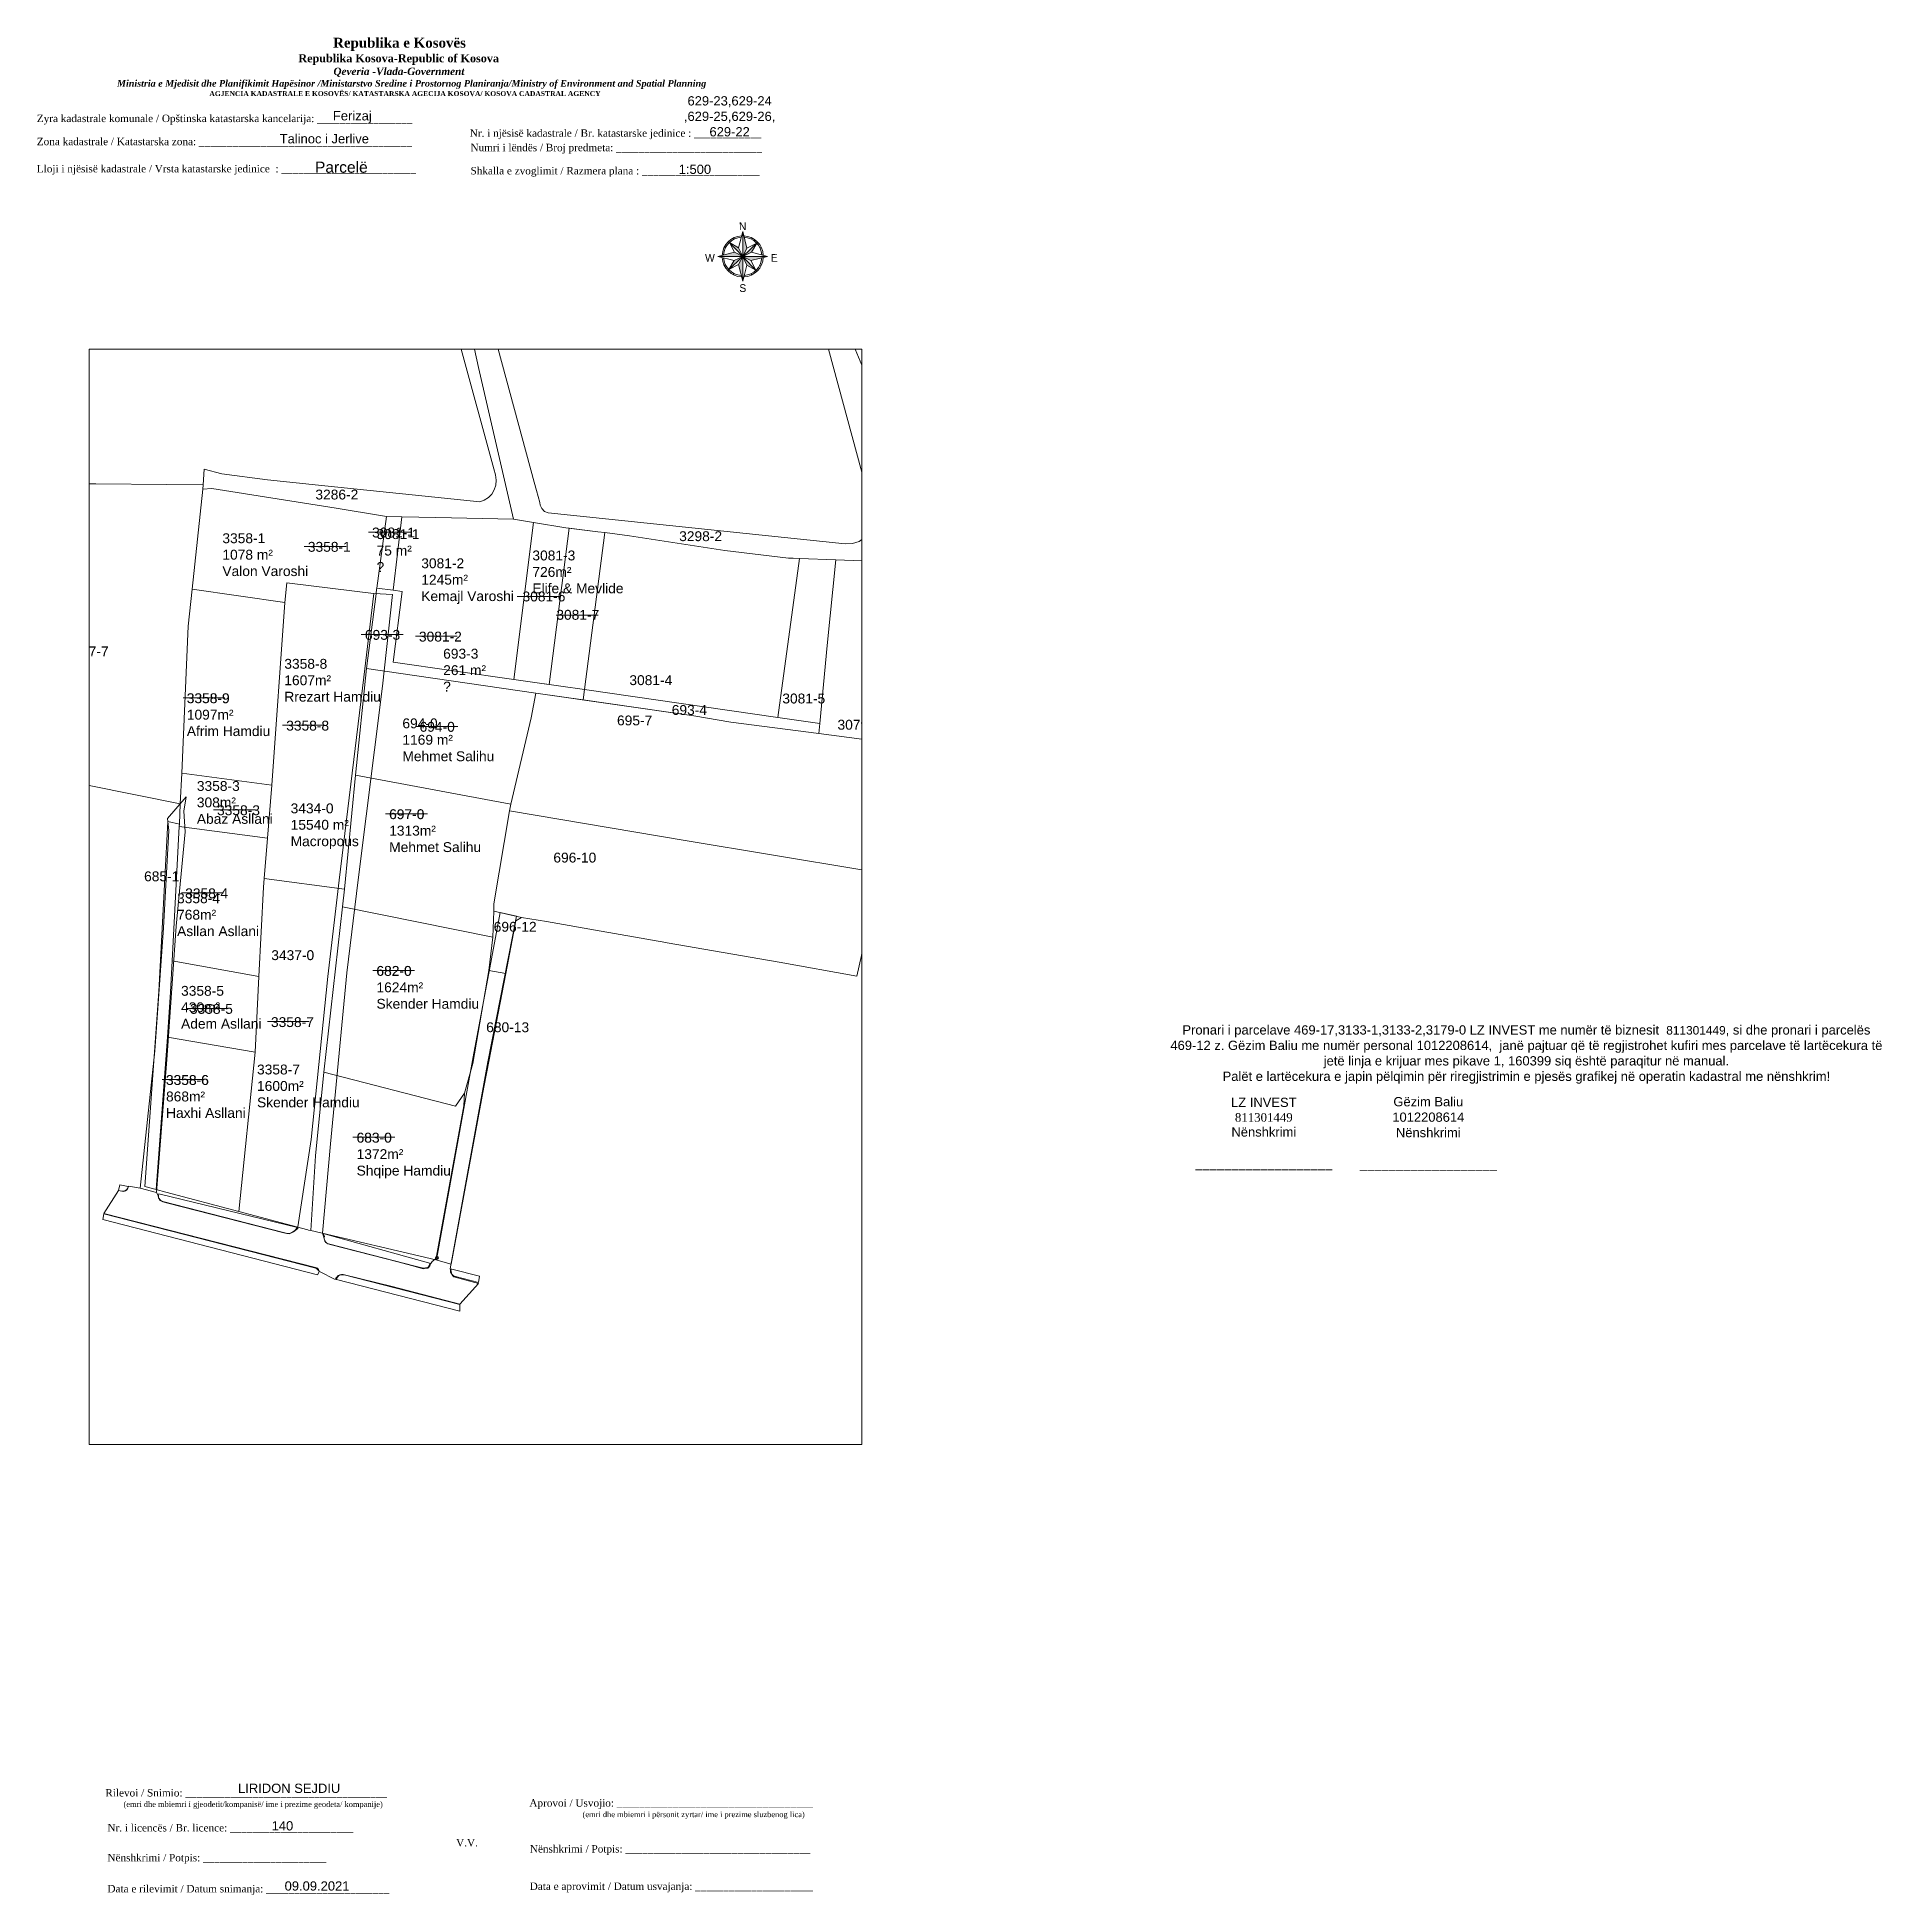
# Paper-space layout 'Kataster' of a CAD drawing. Header units: metres. Extents: x -14 to 483, y -121 to 380.
# The model-space entities are those that its viewports show. They can reach past a viewport. Long polylines and large blocks are cut down to what shows.
import ezdxf
from ezdxf.enums import TextEntityAlignment as Align

# ---------------------------------------------------------------- set-up
doc = ezdxf.new("R2010")
doc.units = ezdxf.units.M
doc.header["$PDMODE"] = 32
doc.header["$PDSIZE"] = 0.75
doc.layers.get('0').update_dxf_attribs({"lineweight": 0})
for name, color, linetype, lineweight in [('Asfallt', 97, 'Continuous', 0), ('bashkimi symbol', 1, 'Continuous', 0), ('Korniza e jashtme', 7, 'Continuous', 0), ('Ndarjet', 1, 'Continuous', 0), ('nr Parcela baze', 7, 'Continuous', 0), ('Nr Parceles Baze', 7, 'Continuous', 0), ('Nr-Kojshi', 251, 'Continuous', 0), ('Nr-Ri', 1, 'Continuous', 0), ('Parc-Kojshi', 251, 'Continuous', 0), ('Parc-Re', 1, 'Continuous', 0), ('Parcela Baze', 7, 'Continuous', 0), ('ParcRePo', 1, 'Continuous', 0), ('rruge e paasfaltuar', 44, 'Continuous', 0), ('trotuar', 155, 'Continuous', 0)]:
    doc.layers.add(name, color=color, linetype=linetype, lineweight=lineweight)
doc.styles.add('North Arrow Text', font='BOD_R.TTF', dxfattribs={"height": 0.1})
doc.styles.get("Standard").update_dxf_attribs({"font": 'arial.ttf'})

# ---------------------------------------------------------------- blocks, each defined once
blk = doc.blocks.new('*U58')
at = {"linetype": 'ByBlock', "lineweight": -2}
h = blk.add_hatch(color=0, dxfattribs=at)
h.paths.add_polyline_path([(0, 263), (0, 0), (45, 87)])
h.paths.add_polyline_path([(148, 140), (0, 0), (92, 44)])
h.paths.add_polyline_path([(263, 0), (0, 0), (87, -45)])
h.paths.add_polyline_path([(0, 0), (44, -92), (140, -148)])
h.paths.add_polyline_path([(0, 0), (-45, -87), (0, -263)])
h.paths.add_polyline_path([(0, 0), (-92, -44), (-148, -140)])
h.paths.add_polyline_path([(-87, 45), (-263, 0), (0, 0)])
h.paths.add_polyline_path([(-44, 92), (-140, 148), (0, 0)])
at = {"color": 0, "linetype": 'ByBlock', "lineweight": -2}
for points in [[(0, 263), (-44, 92)], [(0, 263), (0, -263)], [(0, 263), (45, 87)], [(-263, 0), (-87, 45)], [(263, 0), (-263, 0)], [(-194, 101), (-181, 94)], [(0, 0), (-150, 159)], [(-140, 148), (-87, 45)], [(-140, 148), (-44, 92)], [(-95, 197), (-89, 184)], [(-87, 45), (0, 0)], [(-44, 92), (0, 0)], [(0, 0), (159, 150)], [(45, 87), (0, 0)], [(92, 44), (0, 0)], [(148, 140), (45, 87)], [(263, 0), (87, -45)], [(148, 140), (92, 44)], [(263, 0), (92, 44)], [(101, 194), (94, 181)], [(197, 95), (184, 89)], [(-263, 0), (-92, -44)], [(-197, -95), (-184, -89)], [(0, 0), (-159, -150)], [(-148, -140), (-92, -44)], [(-148, -140), (-45, -87)], [(-94, -181), (-101, -194)], [(-92, -44), (0, 0)], [(0, 0), (-45, -87)], [(0, -263), (-45, -87)], [(0, 0), (150, -159)], [(0, 0), (87, -45)], [(0, 0), (44, -92)], [(0, -263), (44, -92)], [(140, -148), (44, -92)], [(140, -148), (87, -45)], [(89, -184), (95, -197)], [(181, -94), (194, -101)]]:
    blk.add_lwpolyline(points, dxfattribs=at)
for radius, start, end in [(219, 93.0885, 177.0985), (204, 94.437, 175.7501), (219, 3.0885, 87.0985), (204, 4.437, 85.7501), (219, 183.0885, 267.0985), (204, 184.437, 265.7501), (219, 273.0885, 357.0985), (204, 274.437, 355.7501)]:
    blk.add_arc((0, 0), radius, start, end, dxfattribs=at)
at = {"color": 0, "linetype": 'ByBlock', "lineweight": -2, "style": 'North Arrow Text'}
for s, p in [('N', (0, 254)), ('W', (-348, -82)), ('E', (335, -81)), ('S', (1, -402))]:
    blk.add_text(s, height=81.9, rotation=0.0935, dxfattribs=at).set_placement(p, align=Align.BOTTOM_CENTER)

msp = doc.modelspace()

# ---------------------------------------------------------------- linework, layer by layer
at = {"layer": 'Asfallt'}
msp.add_polyline3d([(7511434.83, 4692170.93, 619.56), (7511430.12, 4692165.66, 619.74), (7511412.95, 4692170.13, 619.83), (7511400.9, 4692173.11, 619.88), (7511400.53, 4692173.2, 619.91), (7511400.12, 4692173.2, 619.93), (7511399.75, 4692173.12, 619.94), (7511399.31, 4692172.88, 619.9), (7511399.01, 4692172.56, 619.85), (7511398.71, 4692172.21, 619.83), (7511398.55, 4692171.92, 619.79), (7511394.54, 4692173.93, 619.87), (7511394.35, 4692174.42, 619.92), (7511394.06, 4692174.74, 619.96), (7511393.54, 4692174.92, 619.95), (7511339.94, 4692188.61, 620.4), (7511343.63, 4692194.45, 620.3), (7511344.47, 4692194.28, 620.29), (7511344.9, 4692194.21, 620.29), (7511345.38, 4692194.37, 620.29), (7511345.73, 4692194.61, 620.29), (7511346.04, 4692195.07, 620.28), (7511346.23, 4692195.52, 620.27), (7511349.11, 4692195.04, 620.12), (7511353.26, 4692193.96, 620.16), (7511353.69, 4692193.16, 620.23), (7511353.81, 4692192.59, 620.2), (7511354.18, 4692191.92, 620.19), (7511354.91, 4692191.56, 620.16), (7511356.16, 4692191.22, 620.19), (7511385.57, 4692183.76, 619.96), (7511386.31, 4692183.57, 619.98), (7511386.85, 4692183.51, 619.96), (7511387.47, 4692183.74, 619.96), (7511387.97, 4692184.02, 619.95), (7511388.36, 4692184.23, 619.89), (7511388.74, 4692184.62, 619.81), (7511389.04, 4692184.83, 619.83), (7511389.04, 4692185.05, 619.84), (7511389.1, 4692185.26, 619.84), (7511392.43, 4692207.42, 619.8), (7511396.66, 4692248.73, 619.85), (7511399.58, 4692273.15, 619.92), (7511405.78, 4692324.59, 619.92), (7511408.3, 4692345.79, 619.96), (7511413.09, 4692345.49, 619.99), (7511410.51, 4692322.29, 620.02), (7511404.4, 4692273.17, 619.96), (7511401.49, 4692249.65, 619.89), (7511397.33, 4692206.25, 619.85), (7511395.37, 4692183.62, 619.84), (7511395.63, 4692182.62, 619.89), (7511395.91, 4692181.59, 619.9), (7511396.19, 4692181.27, 619.92), (7511396.71, 4692180.91, 619.92), (7511397.26, 4692180.8, 619.88), (7511414.77, 4692176.27, 619.77), (7511418.85, 4692175.22, 619.73), (7511420.84, 4692174.64, 619.66), (7511421.53, 4692174.76, 619.63), (7511422, 4692174.81, 619.61), (7511422.25, 4692175.07, 619.63), (7511422.51, 4692175.39, 619.62), (7511422.61, 4692175.6, 619.69), (7511422.82, 4692175.95, 619.55), (7511423.13, 4692176.49, 619.53), (7511424.32, 4692177.37, 619.53), (7511433.51, 4692228.3, 619.41), (7511440.37, 4692264.9, 619.37), (7511444.53, 4692263.99, 619.5), (7511437.21, 4692227.1, 619.55), (7511427.72, 4692174.57, 619.57), (7511427.75, 4692174.29, 619.56), (7511427.81, 4692173.73, 619.65), (7511428.07, 4692173.28, 619.63), (7511428.33, 4692172.87, 619.65), (7511428.58, 4692172.6, 619.64)], close=True, dxfattribs=at)
msp.add_point((7511424.32, 4692177.37, 619.53), dxfattribs=at)
at = {"layer": 'bashkimi symbol', "flags": 128}
for points in [[(7511406.99, 4692361.35), (7511417.61, 4692361.35)], [(7511390.71, 4692357.72), (7511401.33, 4692357.72)], [(7511444.64, 4692344.99), (7511455.25, 4692344.99)], [(7511454.57, 4692340.3), (7511465.19, 4692340.3)], [(7511405.17, 4692335.41), (7511415.79, 4692335.41)], [(7511418.86, 4692334.97), (7511429.48, 4692334.97)], [(7511360, 4692319.35), (7511370.61, 4692319.35)], [(7511419.02, 4692312.1), (7511429.64, 4692312.1)], [(7511367.7, 4692290.96), (7511378.32, 4692290.96)], [(7511411.29, 4692289.96), (7511421.91, 4692289.96)], [(7511359.62, 4692269.91), (7511370.23, 4692269.91)], [(7511408.07, 4692250.24), (7511418.68, 4692250.24)], [(7511360.83, 4692240.61), (7511371.45, 4692240.61)], [(7511381.36, 4692237.26), (7511391.97, 4692237.26)], [(7511354.72, 4692222.59), (7511365.34, 4692222.59)], [(7511403.04, 4692207.98), (7511413.66, 4692207.98)]]:
    msp.add_lwpolyline(points, dxfattribs=at)
at = {"layer": 'bashkimi symbol', "elevation": -619.81, "flags": 128}
msp.add_lwpolyline([(7511385.22, 4692312.4), (7511395.83, 4692312.4)], dxfattribs=at)
at = {"layer": 'Ndarjet', "flags": 128}
msp.add_lwpolyline([(7511461.72, 4692321.41), (7511461.39, 4692318.82)], dxfattribs=at)
at = {"layer": 'Parc-Kojshi', "flags": 128}
for points in [[(7511563.64, 4692352.88), (7511525.4, 4692354.28), (7511516.22, 4692354.63), (7511514.57, 4692354.69), (7511513.4, 4692354.73), (7511497.29, 4692356.64), (7511473.17, 4692360.4), (7511466.85, 4692361.2), (7511465.09, 4692361.42), (7511457.83, 4692362.34), (7511456.97, 4692362.45), (7511448.83, 4692363.77), (7511443.74, 4692364.6), (7511434.9, 4692403.06), (7511430.57, 4692422.81)], [(7511524.26, 4692421.7), (7511537.36, 4692391.24)], [(7511430.34, 4692442.71), (7511448.97, 4692373.99), (7511449.54, 4692371.88), (7511449.96, 4692370.32), (7511450.37, 4692368.8), (7511450.53, 4692368.2), (7511450.92, 4692367.29), (7511451.63, 4692366.58), (7511452.54, 4692366.19), (7511527.81, 4692358.34), (7511529.61, 4692358.41), (7511531.34, 4692358.97), (7511532.82, 4692359.96), (7511533.97, 4692361.31)], [(7511534.76, 4692366.51), (7511508.37, 4692463.86)], [(7511365.31, 4692377.26), (7511369.79, 4692376.08), (7511381.38, 4692374.62), (7511395.94, 4692373.1), (7511426.25, 4692369.94), (7511435.22, 4692369), (7511436.29, 4692369.39), (7511437.36, 4692370.09), (7511438.22, 4692370.98), (7511438.86, 4692372.06), (7511439.24, 4692373.25), (7511439.34, 4692374.49), (7511439.14, 4692375.87), (7511438.71, 4692377.4), (7511421.67, 4692440.29)], [(7511430.57, 4692422.81), (7511434.9, 4692403.06), (7511443.74, 4692364.6), (7511424.06, 4692365), (7511415.47, 4692365.18), (7511411.58, 4692365.25), (7511410.53, 4692365.42), (7511398.76, 4692367.39), (7511367.25, 4692372.38), (7511365, 4692372.24), (7511365.06, 4692373.28), (7511365.31, 4692377.26)], [(7511359.3, 4692292.47), (7511330.19, 4692298.37), (7511328.18, 4692300.82), (7511327.72, 4692303.79), (7511330.32, 4692345.55), (7511331.15, 4692358.74), (7511331.87, 4692373.61), (7511337.89, 4692373.55), (7511355.91, 4692373.37), (7511365.06, 4692373.28), (7511365, 4692372.24), (7511362.31, 4692346.91), (7511361.31, 4692337.48), (7511359.65, 4692300.23), (7511359.3, 4692292.47)], [(7511497.29, 4692356.64), (7511513.4, 4692354.73), (7511514.57, 4692354.69), (7511516.22, 4692354.63), (7511510.7, 4692314.38), (7511510.7, 4692314.37), (7511461.72, 4692321.41), (7511466.85, 4692361.2), (7511473.17, 4692360.4), (7511497.29, 4692356.64)], [(7511525.4, 4692354.28), (7511523.21, 4692332.57), (7511521.34, 4692312.84), (7511510.7, 4692314.37), (7511510.7, 4692314.38), (7511516.22, 4692354.63), (7511525.4, 4692354.28)], [(7511544.23, 4692307.25), (7511521.1, 4692310.25), (7511521.34, 4692312.84), (7511523.21, 4692332.57), (7511525.4, 4692354.28), (7511563.64, 4692352.88), (7511552.81, 4692304.73), (7511544.23, 4692307.25)], [(7511632.17, 4692283.22), (7511630.14, 4692283.7), (7511576.39, 4692296.18), (7511570.36, 4692297.39), (7511541.51, 4692303.58), (7511540.66, 4692298.99), (7511536.08, 4692275.04), (7511487.23, 4692283.19), (7511442.75, 4692290.68), (7511443.03, 4692292.38), (7511448.2, 4692314.28), (7511449.4, 4692320.55), (7511489.45, 4692314.77), (7511498.81, 4692313.15), (7511521.1, 4692310.25), (7511544.23, 4692307.25), (7511552.81, 4692304.73), (7511570.9, 4692299.42), (7511573.25, 4692298.73), (7511576.4, 4692297.81), (7511584.01, 4692295.58), (7511632.38, 4692286.2), (7511632.17, 4692283.22)], [(7511445.72, 4692263.63), (7511438.72, 4692265.22), (7511438.79, 4692267.09), (7511442.75, 4692290.68), (7511487.23, 4692283.19), (7511536.08, 4692275.04), (7511531.91, 4692254.02), (7511530.78, 4692248.79), (7511511.1, 4692252.37), (7511482.67, 4692257.27), (7511482.31, 4692257.33), (7511465.96, 4692260.2), (7511452.09, 4692262.62), (7511445.72, 4692263.63)], [(7511350.27, 4692195.45), (7511353.82, 4692244.9), (7511356.1, 4692287.96), (7511359.07, 4692287.34), (7511359.04, 4692286.71), (7511357.26, 4692252.69), (7511356.85, 4692244.71), (7511356.02, 4692233.29), (7511353.22, 4692194.68), (7511350.27, 4692195.45)], [(7511438.72, 4692265.22), (7511445.72, 4692263.63), (7511444.33, 4692262.77), (7511441.78, 4692249.47), (7511437.47, 4692250.21), (7511438.48, 4692258.63), (7511438.72, 4692265.22)], [(7511424.05, 4692176.88), (7511428.64, 4692201.97), (7511431.17, 4692215.91), (7511431.29, 4692219.14), (7511433.45, 4692226.69), (7511437.47, 4692250.21), (7511441.78, 4692249.47), (7511436.96, 4692224.54), (7511436.2, 4692220.62), (7511427.9, 4692175.82), (7511424.05, 4692176.88)]]:
    msp.add_lwpolyline(points, dxfattribs=at)
msp.add_lwpolyline([(7511461.72, 4692321.41), (7511461.39, 4692318.82), (7511489.45, 4692314.77), (7511498.81, 4692313.15), (7511521.1, 4692310.25), (7511521.34, 4692312.84), (7511510.7, 4692314.37)], close=True, dxfattribs=at)
at = {"layer": 'Parcela Baze', "flags": 128}
for points in [[(7511409.08, 4692347.16), (7511409.07, 4692347.1), (7511409.05, 4692346.92), (7511408.89, 4692345.69), (7511386.29, 4692348.44), (7511385.76, 4692343.5), (7511362.31, 4692346.91), (7511365, 4692372.24), (7511367.25, 4692372.38), (7511398.76, 4692367.39), (7511410.53, 4692365.42), (7511411.58, 4692365.25), (7511409.08, 4692347.16)], [(7511409.08, 4692347.16), (7511411.58, 4692365.25), (7511415.47, 4692365.18), (7511413.27, 4692346.62), (7511409.08, 4692347.16)], [(7511413.21, 4692328.4), (7511415.53, 4692346.32), (7511413.27, 4692346.62), (7511415.47, 4692365.18), (7511424.06, 4692365), (7511443.74, 4692364.6), (7511448.83, 4692363.77), (7511443.84, 4692323.97), (7511413.21, 4692328.4)], [(7511461.72, 4692321.41), (7511449.77, 4692323.12), (7511443.84, 4692323.97), (7511448.83, 4692363.77), (7511456.97, 4692362.45), (7511465.09, 4692361.42), (7511466.85, 4692361.2), (7511461.72, 4692321.41)], [(7511457.83, 4692362.34), (7511452.78, 4692322.69), (7511449.77, 4692323.12), (7511443.84, 4692323.97), (7511448.83, 4692363.77), (7511456.97, 4692362.45), (7511457.83, 4692362.34)], [(7511362.31, 4692346.91), (7511385.76, 4692343.5), (7511382.51, 4692297.23), (7511359.65, 4692300.23), (7511361.31, 4692337.48), (7511362.31, 4692346.91)], [(7511385.76, 4692343.5), (7511386.29, 4692348.44), (7511408.89, 4692345.69), (7511406.45, 4692326.75), (7511403.73, 4692299.74), (7511400.88, 4692270.86), (7511380.57, 4692273.57), (7511381.41, 4692283.74), (7511382.51, 4692297.23), (7511385.76, 4692343.5)], [(7511403.73, 4692299.74), (7511406.45, 4692326.75), (7511449.4, 4692320.55), (7511448.2, 4692314.28), (7511443.03, 4692292.38), (7511403.73, 4692299.74)], [(7511359.07, 4692287.34), (7511359.3, 4692292.47), (7511359.65, 4692300.23), (7511382.51, 4692297.23), (7511381.41, 4692283.74), (7511359.04, 4692286.71), (7511359.07, 4692287.34)], [(7511438.48, 4692258.63), (7511400.44, 4692266.38), (7511400.88, 4692270.86), (7511403.73, 4692299.74), (7511443.03, 4692292.38), (7511442.75, 4692290.68), (7511438.79, 4692267.09), (7511438.72, 4692265.22), (7511438.48, 4692258.63)], [(7511359.04, 4692286.71), (7511381.41, 4692283.74), (7511380.57, 4692273.57), (7511380.39, 4692271.34), (7511379.22, 4692248.73), (7511357.26, 4692252.69), (7511359.04, 4692286.71)], [(7511379.22, 4692248.73), (7511380.39, 4692271.34), (7511380.57, 4692273.57), (7511400.88, 4692270.86), (7511400.44, 4692266.38), (7511395.7, 4692224.43), (7511393.55, 4692203.27), (7511392.37, 4692184.3), (7511391.77, 4692184.44), (7511391.75, 4692184.44), (7511391.59, 4692184.48), (7511374.17, 4692189.12), (7511378.24, 4692229.51), (7511379.22, 4692248.73)], [(7511395.7, 4692224.43), (7511400.44, 4692266.38), (7511438.48, 4692258.63), (7511437.47, 4692250.21), (7511433.45, 4692226.69), (7511431.29, 4692219.14), (7511429.03, 4692215.84), (7511395.7, 4692224.43)], [(7511378.24, 4692229.51), (7511356.02, 4692233.29), (7511356.85, 4692244.71), (7511357.26, 4692252.69), (7511379.22, 4692248.73), (7511378.24, 4692229.51)], [(7511356.02, 4692233.29), (7511378.24, 4692229.51), (7511374.17, 4692189.12), (7511355.62, 4692194.06), (7511353.22, 4692194.68), (7511356.02, 4692233.29)], [(7511392.37, 4692184.3), (7511393.55, 4692203.27), (7511395.7, 4692224.43), (7511429.03, 4692215.84), (7511431.29, 4692219.14), (7511431.17, 4692215.91), (7511428.64, 4692201.97), (7511424.05, 4692176.88), (7511392.37, 4692184.3)]]:
    msp.add_lwpolyline(points, dxfattribs=at)
msp.add_lwpolyline([(7511449.77, 4692323.12), (7511443.84, 4692323.97), (7511413.21, 4692328.4), (7511415.53, 4692346.32), (7511413.27, 4692346.62), (7511409.08, 4692347.16), (7511409.07, 4692347.1), (7511409.05, 4692346.92), (7511408.89, 4692345.69), (7511406.45, 4692326.75), (7511449.4, 4692320.55), (7511461.39, 4692318.82), (7511461.72, 4692321.41)], close=True, dxfattribs=at)
at = {"layer": 'ParcRePo', "flags": 128}
msp.add_lwpolyline([(7511359.04, 4692286.71), (7511359.07, 4692287.34), (7511359.3, 4692292.47), (7511359.65, 4692300.23), (7511361.31, 4692337.48), (7511362.31, 4692346.91), (7511365, 4692372.24), (7511367.25, 4692372.38), (7511398.76, 4692367.39), (7511410.53, 4692365.42), (7511411.58, 4692365.25), (7511415.47, 4692365.18), (7511424.06, 4692365), (7511443.74, 4692364.6), (7511448.83, 4692363.77), (7511456.97, 4692362.45), (7511465.09, 4692361.42), (7511466.85, 4692361.2), (7511461.72, 4692321.41), (7511461.39, 4692318.82), (7511449.4, 4692320.55), (7511448.2, 4692314.28), (7511443.03, 4692292.38), (7511442.75, 4692290.68), (7511438.79, 4692267.09), (7511438.72, 4692265.22), (7511438.48, 4692258.63), (7511437.47, 4692250.21), (7511433.45, 4692226.69), (7511431.29, 4692219.14), (7511431.17, 4692215.91), (7511428.64, 4692201.97), (7511424.05, 4692176.88), (7511392.37, 4692184.3), (7511391.77, 4692184.44), (7511391.75, 4692184.44), (7511391.59, 4692184.48), (7511374.17, 4692189.12), (7511355.62, 4692194.06), (7511353.22, 4692194.68), (7511356.02, 4692233.29), (7511356.85, 4692244.71), (7511357.26, 4692252.69)], close=True, dxfattribs=at)
at = {"layer": 'rruge e paasfaltuar'}
msp.add_polyline3d([(7511353.26, 4692193.96, 620.16), (7511355.98, 4692228.79, 620.03), (7511358.22, 4692261.5, 619.93), (7511360.56, 4692285.38, 619.72), (7511360.2, 4692290.61, 619.83), (7511360.78, 4692294.26, 619.86), (7511356.07, 4692288.73, 620.01), (7511356.37, 4692285.67, 620.01), (7511355, 4692261.02, 620.11), (7511352.86, 4692229.9, 620.14), (7511349.11, 4692195.04, 620.12)], close=True, dxfattribs=at)
at = {"layer": 'trotuar'}
for points in [[(7511343.6, 4692194.49, 620.35), (7511344.51, 4692194.3, 620.31), (7511345.26, 4692194.42, 620.3), (7511345.66, 4692194.63, 620.3), (7511345.96, 4692195.06, 620.32), (7511346.05, 4692195.45, 620.33), (7511343.94, 4692195.94, 620.37)], [(7511394.1, 4692173.05, 619.98), (7511394.47, 4692173.86, 620), (7511394.36, 4692174.17, 619.98), (7511393.93, 4692174.63, 619.98), (7511393.61, 4692174.81, 619.97), (7511339.88, 4692188.59, 620.44), (7511339.67, 4692187.08, 620.41)], [(7511422.78, 4692176, 619.77), (7511422.54, 4692175.91, 619.75), (7511422.19, 4692175.08, 619.75), (7511422.02, 4692174.95, 619.71), (7511421.47, 4692174.83, 619.73), (7511420.91, 4692174.81, 619.75), (7511419.85, 4692175.05, 619.72), (7511418.84, 4692175.27, 619.77), (7511396.82, 4692180.95, 619.96), (7511396.45, 4692181.11, 619.95), (7511396.17, 4692181.36, 619.95), (7511395.84, 4692182, 619.95), (7511395.69, 4692182.52, 619.98), (7511395.84, 4692182.83, 619.91), (7511395.47, 4692183.6, 619.99)], [(7511430.14, 4692163.92, 619.69), (7511398.89, 4692171.92, 619.98), (7511398.76, 4692171.96, 619.96), (7511399.39, 4692172.87, 619.98), (7511399.74, 4692173.04, 619.96), (7511400.13, 4692173.13, 619.95), (7511400.42, 4692173.08, 619.94), (7511400.85, 4692173.06, 619.91), (7511430.1, 4692165.53, 619.69)], [(7511434.87, 4692171.15, 619.59), (7511429.01, 4692172.68, 619.66), (7511428.57, 4692172.8, 619.64), (7511428.13, 4692173.27, 619.62), (7511427.9, 4692173.88, 619.66), (7511427.87, 4692174.51, 619.77), (7511428.07, 4692174.52, 619.77), (7511435.12, 4692172.79, 619.73)]]:
    msp.add_polyline3d(points, close=True, dxfattribs=at)
msp.add_polyline3d([(7511353.87, 4692193.59, 620.19), (7511353.74, 4692193.13, 620.19), (7511353.81, 4692192.59, 620.18), (7511354.4, 4692191.89, 620.15), (7511354.91, 4692191.66, 620.2), (7511385.45, 4692183.8, 619.98), (7511386.43, 4692183.6, 619.99), (7511387.16, 4692183.62, 619.98), (7511387.54, 4692183.81, 619.97), (7511388.32, 4692184.35, 619.96), (7511388.96, 4692185.08, 619.97), (7511353.87, 4692193.59, 620.19)], dxfattribs=at)

# ---------------------------------------------------------------- texts
at = {"layer": 'nr Parcela baze'}
for s, p in [('3081-1', (7511407.9, 4692359.98)), ('3358-1', (7511391.62, 4692356.35)), ('3081-6', (7511446.02, 4692343.77)), ('3081-7', (7511454.59, 4692339.12)), ('693-3', (7511406.08, 4692334.04)), ('3081-2', (7511419.77, 4692333.6)), ('3358-9', (7511360.91, 4692317.98)), ('3358-8', (7511386.13, 4692311.03, -619.81)), ('694-0', (7511419.93, 4692310.73)), ('3358-3', (7511368.61, 4692289.59)), ('697-0', (7511412.2, 4692288.59)), ('3358-4', (7511360.53, 4692268.54)), ('682-0', (7511408.98, 4692248.87)), ('3358-5', (7511361.74, 4692239.24)), ('3358-7', (7511382.27, 4692235.89)), ('3358-6', (7511355.63, 4692221.22)), ('683-0', (7511403.95, 4692206.61))]:
    msp.add_text(s, height=2.5, dxfattribs=at).set_placement(p)
at = {"layer": 'Nr Parceles Baze', "char_height": 2.5, "attachment_point": 1}
for s, insert, width in [('3358-1\\P1078 m² \\PValon Varoshi', (7511369.96, 4692361.03), 23.2947), ('3081-1\\P75 m² \\P?', (7511409.04, 4692362.07), 23.2947), ('3081-3\\P726m² \\PElife & Mevlide', (7511448.52, 4692356.66), 23.2947), ('3081-2\\P1245m² \\PKemajl Varoshi', (7511420.36, 4692354.69), 23.2947), ('3358-8\\P1607m² \\PRrezart Hamdiu', (7511385.66, 4692329.2), 26.8493), ('693-3 261 m² ?', (7511425.91, 4692331.76), 10.9789), ('3358-9\\P1097m² \\PAfrim Hamdiu', (7511360.95, 4692320.48), 26.8493), ('694-0 \\P1169 m² \\PMehmet Salihu', (7511415.58, 4692314.11), 23.2947), ('3358-3\\P308m² \\PAbaz Asllani', (7511363.49, 4692298.24), 23.2947), ('697-0 \\P1313m² \\PMehmet Salihu', (7511412.23, 4692291.08), 23.2947), ('3358-4\\P768m² \\PAsllan Asllani', (7511358.48, 4692269.78), 23.2947), ('682-0\\P1624m² \\PSkender Hamdiu', (7511409.01, 4692251.37), 26.686), ('3358-5\\P430m² \\PAdem Asllani', (7511359.49, 4692246.32), 23.2947), ('3358-7\\P1600m² \\PSkender Hamdiu', (7511378.74, 4692226.38), 27.2133), ('3358-6\\P868m² \\PHaxhi Asllani', (7511355.68, 4692223.71), 23.2947), ('683-0\\P1372m² \\PShqipe Hamdiu', (7511403.98, 4692209.1), 24.7214)]:
    msp.add_mtext(s, dxfattribs=dict(at, insert=insert, width=width))
at = {"layer": 'Nr-Kojshi'}
for s, p in [('3286-2', (7511393.53, 4692369.6)), ('3298-2', (7511485.72, 4692359.05)), ('687-7', (7511332.2, 4692329.85)), ('3081-4', (7511473.1, 4692322.56)), ('3081-5', (7511511.86, 4692317.91)), ('695-7', (7511469.97, 4692312.35)), ('693-4', (7511483.84, 4692315)), ('3079-1', (7511525.84, 4692311.26)), ('696-10', (7511453.84, 4692277.59)), ('685-1', (7511350.12, 4692272.84)), ('696-12', (7511438.72, 4692260.05)), ('680-13', (7511436.82, 4692234.59))]:
    msp.add_text(s, height=2.5, dxfattribs=at).set_placement(p)
at = {"layer": 'Nr-Ri'}
msp.add_text('3437-0', height=2.5, dxfattribs=at).set_placement((7511382.35, 4692252.86))
at = {"layer": 'Parc-Re', "insert": (7511387.26, 4692292.57), "char_height": 2.5, "width": 23.2947, "attachment_point": 1}
msp.add_mtext('3434-0 \\P15540 m² \\PMacropous', dxfattribs=at)

psp = doc.layouts.new('Kataster')

# ---------------------------------------------------------------- block references
at = {"xscale": 0.0254, "yscale": 0.0254, "zscale": 0.0254}
psp.add_blockref('*U58', (176.26, 320.44), dxfattribs=at)

# ---------------------------------------------------------------- texts
for s, p in [('Talinoc i Jerlive', (51.42, 350.91)), ('LIRIDON SEJDIU ', (40.2, -93.88)), ('09.09.2021', (52.75, -120.22))]:
    psp.add_text(s, height=2.5).set_placement(p)
for s, insert, char_height, width, attachment_point in [('\\pi77.297;{\\fBook Antiqua|b1|i0|c0|p18;\\H1.333x;Republika e Kosovës\\fTimes New Roman|b1|i0|c0|p18;\\P\\pi67.927;\\fBook Antiqua|b1|i0|c0|p18;\\H0.8125x;Republika Kosova-Republic of Kosova\\fTimes New Roman|b1|i0|c0|p18;\\P\\pi77.378;\\fBook Antiqua|b1|i1|c0|p18;\\H0.9233x;Qeveria -Vlada-Government \\P\\pi13.032,l6,t23.033;\\fTimes New Roman|b1|i1|c0|p18;\\H0.9x;Ministria e Mjedisit dhe Planifikimit Hapësinor /Ministarstvo Sredine i Prostornog Planiranja/Ministry of Environment and Spatial Planning\\P\\pi43.931,l0,tz;\\fBook Antiqua|b1|i0|c0|p18;\\H0.7406x;AGJENCIA KADASTRALE E KOSOVËS/ KATASTARSKA AGECIJA KOSOVA/ KOSOVA CADASTRAL AGENCY}', (-11.47, 379.39), 2, 191.8237, 1), ('629-23,629-24\\P,629-25,629-26,\\P629-22', (172.73, 358.19), 2.5, 34.8474, 5), ('{\\fTimes New Roman|b0|i0|c0|p18;Zyra kadastrale komunale / Opštinska katastarska kancelarija: _________________}', (-14.06, 358.65), 2, 100.6873, 1), ('Ferizaj', (71, 357.98), 2.5, 9.9735, 5), ('{\\fTimes New Roman|b0|i0|c0|p18;Zona kadastrale / Katastarska zona: ______________________________________}', (-14.06, 352.42), 2, 100.6873, 1), ('{\\fTimes New Roman|b0|i0|c0|p18;Nr. i njësisë kadastrale / Br. katastarske jedinice : ____________}', (102.67, 354.69), 2, 79.9484, 1), ('{\\fTimes New Roman|b0|i0|c0|p18;Numri i lëndës / Broj predmeta: __________________________}', (102.87, 350.79), 2, 79.9484, 1), ('Parcelë', (68.05, 344.47), 3, 28.8529, 5), ('{\\fTimes New Roman|b0|i0|c0|p18;Lloji i njësisë kadastrale / Vrsta katastarske jedinice  : ________________________}', (-14.06, 345.09), 2, 100.6873, 1), ('{\\fTimes New Roman|b0|i0|c0|p18;Shkalla e zvoglimit / Razmera plana : _____________________}', (102.87, 344.54), 2, 79.9484, 1), ('1:500', (163.37, 343.91), 2.5, 10.1784, 5), ('Pronari i parcelave 469-17,3133-1,3133-2,3179-0 LZ INVEST me numër të biznesit  {\\H0.91667x;811301449}, si dhe pronari i parcelës 469-12 z. Gëzim Baliu me numër personal 1012208614,  janë pajtuar që të regjistrohet kufiri mes parcelave të lartëcekura të jetë linja e krijuar mes pikave 1, 160399 siq është paraqitur në manual.\\PPalët e lartëcekura e japin pëlqimin për riregjistrimin e pjesës grafikej në operatin kadastral me nënshkrim!', (387.55, 105.23), 2.5, 196.1896, 5), ('LZ INVEST\\P{\\fTimes New Roman|b0|i0|c0|p18;\\H0.91667x;811301449}\\PNënshkrimi\\P\\P___________________', (316.75, 83.81), 2.5, 57.4738, 5), ('Gëzim Baliu\\P1012208614\\PNënshkrimi\\P\\P___________________', (361.1, 83.81), 2.5, 57.4738, 5), ('{\\fTimes New Roman|b0|i0|c0|p18;Rilevoi / Snimio: ____________________________________\\P     \\H0.75x;(emri dhe mbiemri i gjeodetit/kompanisë/ ime i prezime geodeta/ kompanije)}', (42.38, -95.51), 2, 74.7958, 5), ('{\\fTimes New Roman|b0|i0|c0|p18; Aprovoi / Usvojio: ___________________________________\\P                    \\H0.75x;(emri dhe mbiemri i përsonit zyrtar/ ime i prezime sluzbenog lica)}', (117.98, -95.58), 2, 83.344, 1), ('{\\fTimes New Roman|b0|i0|c0|p18;Nr. i licencës / Br. licence: ______________________\\P                                }', (4.98, -102.27), 2, 83.344, 1), ('140', (52.16, -102.77), 2.5, 5.3971, 5), ('{\\fTimes New Roman|b0|i0|c0|p18;V.V.                                 }', (101.92, -107.32), 2, 5.7076, 5), ('{\\fTimes New Roman|b0|i0|c0|p18; Nënshkrimi / Potpis: _________________________________}', (118.12, -107.96), 2, 83.344, 1), ('{\\fTimes New Roman|b0|i0|c0|p18;Nënshkrimi / Potpis: ______________________\\P                                 }', (4.98, -110.34), 2, 83.344, 1), ('{\\fTimes New Roman|b0|i0|c0|p18;Data e rilevimit / Datum snimanja: ______________________\\P                                 }', (4.98, -118.71), 2, 83.344, 1), ('{\\fTimes New Roman|b0|i0|c0|p18; Data e aprovimit / Datum usvajanja: _____________________}', (118.07, -118.04), 2, 83.344, 1)]:
    psp.add_mtext(s, dxfattribs=dict(insert=insert, char_height=char_height, width=width, attachment_point=attachment_point))

# ---------------------------------------------------------------- viewports
at = {"layer": 'Korniza e jashtme', "view_target_point": (7512422.57, 4693772.94), "view_twist_angle": -0.00003}
psp.add_viewport(center=(104.24, 147.73), size=(208.33, 295.312), view_center_point=(-988.44, -1504.06), view_height=277.574, dxfattribs=at)

doc.saveas('drawing.dxf')
